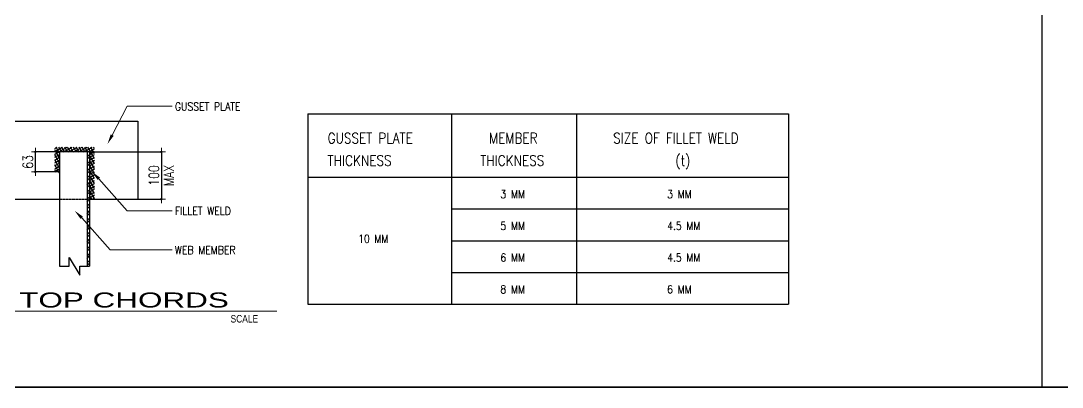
# Model space of a CAD drawing. Header units: millimetres. Extents: x -14320 to 437400, y -59080 to 73710.
# Drawn here: x 15767 to 36582, y -55145 to -47826 of the extents above; entities that cross this region are included whole.
import ezdxf
from ezdxf.enums import TextEntityAlignment as Align

# ---------------------------------------------------------------- set-up
doc = ezdxf.new("R2010")
doc.units = ezdxf.units.MM
doc.header["$LTSCALE"] = 10
doc.header["$MEASUREMENT"] = 0
doc.linetypes.add('HIDDEN', pattern=[0.375, 0.25, -0.125])
for name, color, linetype in [('1', 2, 'Continuous'), ('8', 8, 'Continuous'), ('ANG', 5, 'Continuous'), ('truss', 3, 'Continuous')]:
    doc.layers.add(name, color=color, linetype=linetype)
for name, color, linetype, lineweight in [('S-ANNO DIM', 1, 'Continuous', 5), ('S-DIMN-100', 1, 'Continuous', 5), ('TEXT', 2, 'Continuous', 20)]:
    doc.layers.add(name, color=color, linetype=linetype, lineweight=lineweight)
doc.styles.add('1', font='simplex.shx', dxfattribs={"width": 0.85, "height": 40})
doc.styles.add('100', font='ROMANS.shx', dxfattribs={"width": 0.8, "height": 200})
doc.styles.add('TITLE1', font='HELV.shx', dxfattribs={"height": 500})
doc.styles.add('TITLE2', font='HELV.shx', dxfattribs={"height": 400})
doc.dimstyles.new('S-100-DIM-DB', dxfattribs={"dimscale": 50, "dimtxt": 2.5, "dimasz": 0.008, "dimexe": 0, "dimexo": 0, "dimgap": 1, "dimtad": 1, "dimdec": 0, "dimrnd": 0.5, "dimdsep": 46, "dimtxsty": '100', "dimblk": 'ESCA-DOT-1', "dimcen": 0.0025, "dimclrd": 1, "dimclre": 1, "dimclrt": 52, "dimadec": 0, "dimazin": 2, "dimtfac": 1, "dimtdec": 0, "dimtix": 1, "dimtmove": 2, "dimatfit": 3, "dimldrblk": 'ESCA-DOT-1', "dimfxl": 1, "dimtolj": 1, "dimtzin": 0, "dimarcsym": 0})

# ---------------------------------------------------------------- blocks, each defined once
blk = doc.blocks.new('ESCA-DOT-1')
at = {"layer": 'S-DIMN-100', "color": 5}
for p, q in [((-200, 0), (200, 0)), ((0, -200), (0, 200))]:
    blk.add_line(p, q, dxfattribs=at)
at = {"layer": 'S-DIMN-100', "color": 1, "const_width": 60}
blk.add_lwpolyline([(-30, 0, 1), (30, 0, 1)], format="xyb", close=True, dxfattribs=at)
blk = doc.blocks.new('*D209')
at = {"layer": 'Defpoints', "color": 0, "transparency": 16777216}
for p in [(16057, -50445), (16541, -50445), (16541, -50844)]:
    blk.add_point(p, dxfattribs=at)
at = {"layer": 'S-ANNO DIM', "color": 1, "lineweight": -2, "transparency": 16777216}
for p, q in [((16541, -50445), (16057, -50445)), ((16057, -50844), (16057, -50445)), ((16541, -50844), (16057, -50844))]:
    blk.add_line(p, q, dxfattribs=at)
at = {"layer": 'S-ANNO DIM', "color": 1, "lineweight": -2, "transparency": 16777216, "xscale": 0.4, "yscale": 0.4, "zscale": 0.4}
for p, rotation in [((16057, -50445), 90), ((16057, -50844), 270)]:
    blk.add_blockref('ESCA-DOT-1', p, dxfattribs=dict(at, rotation=rotation))
at = {"layer": 'S-ANNO DIM', "color": 52, "transparency": 16777216, "insert": (15907, -50645), "char_height": 200, "attachment_point": 5, "rotation": 90, "style": '100'}
blk.add_mtext('\\A1;63', dxfattribs=at)
blk = doc.blocks.new('*D210')
at = {"layer": 'Defpoints', "color": 0, "transparency": 16777216}
for p in [(17141, -50445), (18103, -51388), (18577, -51388)]:
    blk.add_point(p, dxfattribs=at)
at = {"layer": 'S-ANNO DIM', "color": 1, "lineweight": -2, "transparency": 16777216}
for p, q in [((17141, -50445), (18577, -50445)), ((18577, -50445), (18577, -51388)), ((18103, -51388), (18577, -51388))]:
    blk.add_line(p, q, dxfattribs=at)
at = {"layer": 'S-ANNO DIM', "color": 1, "lineweight": -2, "transparency": 16777216, "xscale": 0.4, "yscale": 0.4, "zscale": 0.4}
for p, rotation in [((18577, -50445), 90), ((18577, -51388), 270)]:
    blk.add_blockref('ESCA-DOT-1', p, dxfattribs=dict(at, rotation=rotation))
at = {"layer": 'S-ANNO DIM', "color": 52, "transparency": 16777216, "char_height": 200, "attachment_point": 5, "rotation": 90, "style": '100'}
for s, insert in [('\\A1;100', (18427, -50917)), ('\\A1;MAX', (18727, -50917))]:
    blk.add_mtext(s, dxfattribs=dict(at, insert=insert))

msp = doc.modelspace()

# ---------------------------------------------------------------- hatches: boundary and pattern name
at = {"layer": '8'}
h = msp.add_hatch(dxfattribs=at)
h.set_pattern_fill('NET', color=256, scale=400, angle=30, style=0)
h.set_pattern_definition([(30, (-3485070.71, -4333401.293), (-25, 43.3012702), []), (120, (-3485070.71, -4333401.293), (-43.3012702, -25), [])])
h.paths.add_polyline_path([(17237.3, -50349), (16445.3, -50349), (16445.3, -50853), (16541.3, -50853), (16541.3, -50445), (17141.3, -50445), (17141.3, -51388.3), (17237.3, -51388.3)])
h = msp.add_hatch(dxfattribs=at)
h.set_pattern_fill('STEEL', color=256, scale=800, style=0)
h.set_pattern_definition([(45, (-3485070.71, -4333401.29), (-70.7106781, 70.7106781), []), (45, (-3485070.71, -4333351.29), (-70.7106781, 70.7106781), [])])
h.paths.add_polyline_path([(17141.3, -50445), (17093.3, -50445), (17093.3, -52728.1), (17141.3, -52728.1)])

# ---------------------------------------------------------------- linework, layer by layer
at = {"layer": '1', "color": 2}
for p, q in [((21503.2, -49682.5), (31114, -49682.5)), ((21503.2, -49682.5), (21503.2, -53486.2)), ((24374, -49682.5), (24374, -53486.2)), ((26871.4, -49682.5), (26871.4, -53486.2)), ((31114, -49682.5), (31114, -53486.2)), ((21503.2, -50950.4), (31114, -50950.4)), ((21503.2, -53486.2), (31114, -53486.2))]:
    msp.add_line(p, q, dxfattribs=at)
at = {"layer": '1'}
for p, q in [((24374, -51584.4), (31114, -51584.4)), ((24374, -52218.3), (31114, -52218.3)), ((24374, -52852.3), (31114, -52852.3))]:
    msp.add_line(p, q, dxfattribs=at)
at = {"layer": '8'}
for p, q in [((15580.1, -49830.8), (18102.5, -49830.8)), ((18102.5, -49830.8), (18102.5, -51388.3)), ((17093.3, -50445), (17093.3, -52728.1)), ((15580.1, -51388.3), (16541.3, -51388.3)), ((17141.3, -51388.3), (18102.5, -51388.3))]:
    msp.add_line(p, q, dxfattribs=at)
at = {"layer": '8', "linetype": 'HIDDEN'}
msp.add_line((16541.3, -51388.3), (17093.3, -51388.3), dxfattribs=at)
at = {"layer": '8'}
msp.add_lwpolyline([(16541.3, -52728.1), (16733.7, -52728.1), (16733.7, -52552), (16948.9, -52904.2), (16948.9, -52728.1), (17141.3, -52728.1)], dxfattribs=at)
at = {"layer": 'ANG'}
for p, q in [((36179.7, -55144.7), (36179.7, -13950.6)), ((55979.7, -55144.7), (-14320.3, -55144.7)), ((-14320.3, -55144.7), (55979.7, -55144.7))]:
    msp.add_line(p, q, dxfattribs=at)
at = {"layer": 'TEXT', "color": 1, "linetype": 'Continuous'}
for p, q in [((17593, -50108), (17892.7, -49533.4)), ((17892.7, -49533.4), (18793.5, -49533.4)), ((17325.9, -50979.8), (17892.7, -51619.8)), ((17892.7, -51619.8), (18793.5, -51619.8)), ((16985.4, -51760.7), (17552.1, -52400.7)), ((17552.1, -52400.7), (18793.5, -52400.7))]:
    msp.add_line(p, q, dxfattribs=at)
at = {"layer": 'TEXT', "color": 8}
msp.add_line((10377.7, -53628.4), (20884.4, -53628.4), dxfattribs=at)
at = {"layer": 'TEXT', "color": 1, "linetype": 'Continuous'}
for points in [[(17622.6, -50123.5), (17563.5, -50092.6), (17500.6, -50285.4)], [(17349.3, -50956), (17302.6, -51003.6), (17183, -50839.9)], [(17008.7, -51736.9), (16962.1, -51784.5), (16842.5, -51620.8)]]:
    msp.add_solid(points, dxfattribs=at)
at = {"layer": 'truss'}
for p, q in [((16541.3, -50445), (16541.3, -52728.1)), ((17141.3, -50445), (16541.3, -50445)), ((17141.3, -50445), (17141.3, -52728.1))]:
    msp.add_line(p, q, dxfattribs=at)

# ---------------------------------------------------------------- texts
at = {"layer": 'TEXT', "linetype": 'Continuous', "style": '1', "width": 0.85}
for s, p in [('GUSSET PLATE', (18846.5, -49618.1)), ('FILLET WELD', (18846.5, -51704.5)), ('WEB MEMBER', (18846.5, -52485.4))]:
    msp.add_text(s, height=160, dxfattribs=at).set_placement(p)
at = {"layer": 'TEXT', "style": '1', "width": 0.85}
for s, height, p in [('GUSSET PLATE', 208, (21898.5, -50274.8)), ('MEMBER', 208, (25126.7, -50274.8)), ('SIZE OF FILLET WELD', 208, (27607, -50274.8)), ('THICKNESS', 208, (21898.5, -50722.3)), ('THICKNESS', 208, (24951, -50722.3)), ('(t)', 208, (28848.6, -50722.3)), ('3 MM', 160, (25351.6, -51368.7)), ('3 MM', 160, (28685.4, -51368.7)), ('5 MM', 160, (25351.6, -52002.6)), ('4.5 MM', 160, (28685.4, -52002.6)), ('10 MM', 160, (22509.1, -52259.7)), ('6 MM', 160, (25351.6, -52636.6)), ('4.5 MM', 160, (28685.4, -52636.6)), ('8 MM', 160, (25351.6, -53270.5)), ('6 MM', 160, (28685.4, -53270.5))]:
    msp.add_text(s, height=height, dxfattribs=at).set_placement(p)
at = {"layer": 'TEXT', "color": 5, "style": 'TITLE1', "width": 1.5}
msp.add_text('SECTION @ TOP CHORDS', height=300, dxfattribs=at).set_placement((11952.7, -53553.4))
at = {"layer": 'TEXT', "style": 'TITLE2', "width": 0.8}
msp.add_text('SCALE', height=150, dxfattribs=at).set_placement((20509.4, -53853.4), align=Align.RIGHT)

# ---------------------------------------------------------------- dimensions: what is measured, and where the dimension line sits
at = {"layer": 'S-ANNO DIM'}
for base, p1, p2, text, picture, middle in [((16056.8, -50445), (16541.3, -50844.1), (16541.3, -50445), '63', '*D209', (15906.8, -50644.5)), ((18576.7, -51388.3), (17141.3, -50445), (18102.5, -51388.3), '100\\XMAX', '*D210', (18576.7, -50916.6))]:
    dim = msp.add_linear_dim(base=base, p1=p1, p2=p2, angle=90, text=text, dimstyle='S-100-DIM-DB', dxfattribs=at)
    dim.commit()
    dim.dimension.update_dxf_attribs({"geometry": picture, "text_midpoint": middle})

doc.saveas('drawing.dxf')
